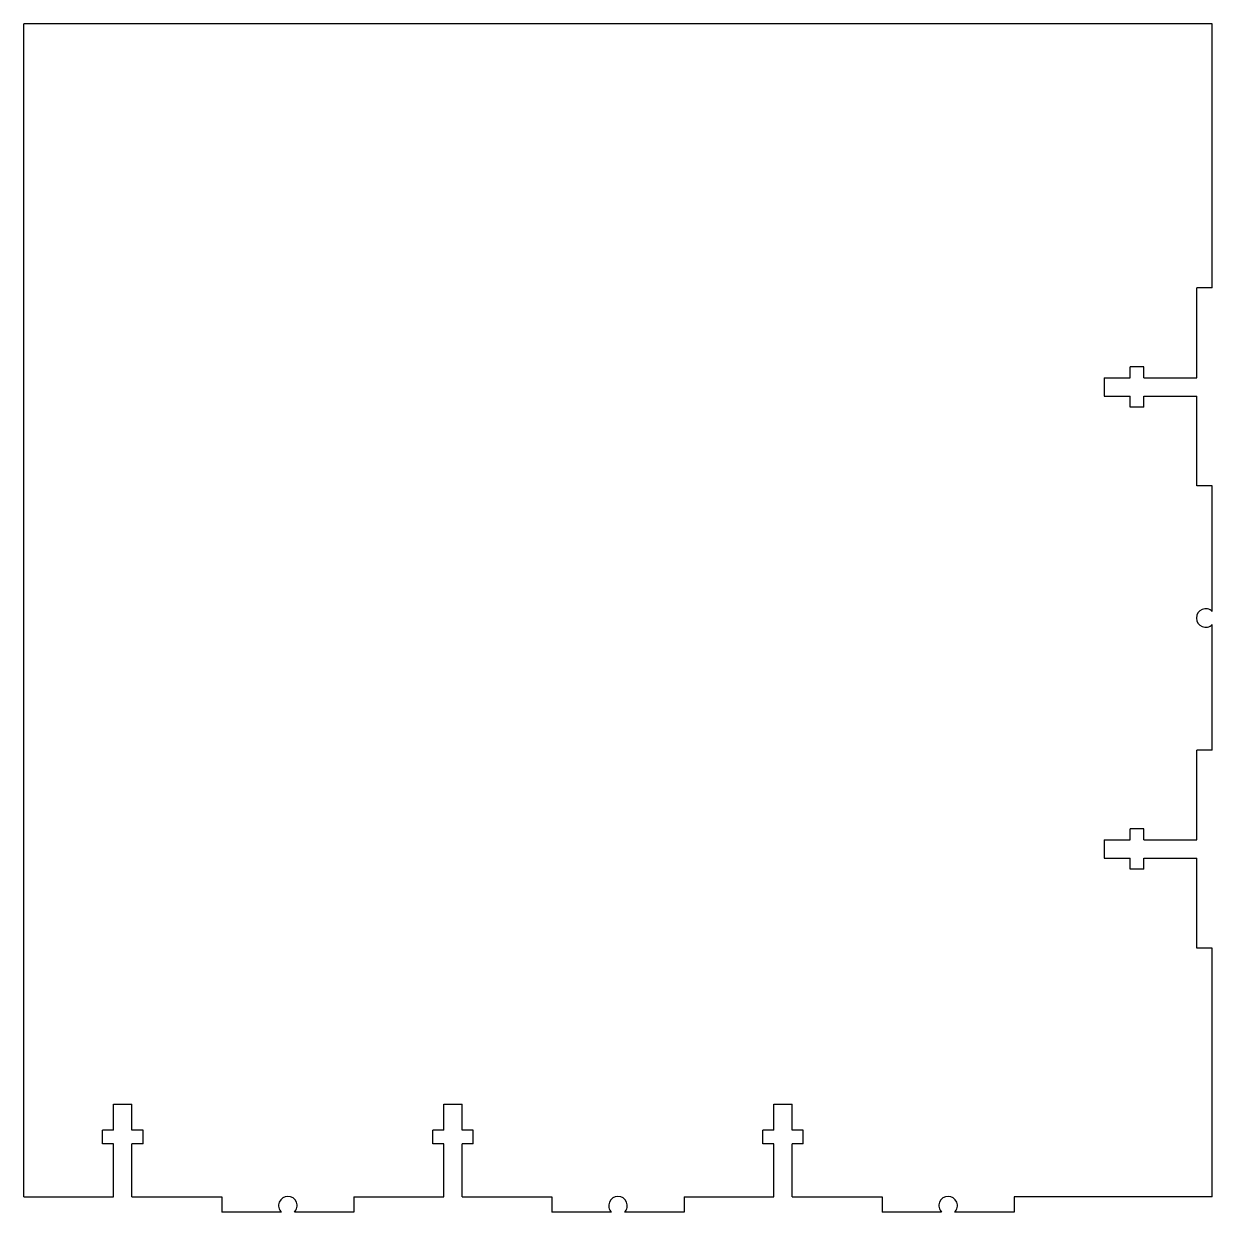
# Model space of a CAD drawing. Extents: x -4.5 to 4.5, y -4.5 to 4.5.
import ezdxf

# ---------------------------------------------------------------- set-up
doc = ezdxf.new("R2010")
doc.units = 0
doc.header["$MEASUREMENT"] = 0
doc.layers.add('VISIBLE', color=7, linetype='CONTINUOUS')

msp = doc.modelspace()

# ---------------------------------------------------------------- linework, layer by layer
at = {"layer": 'VISIBLE'}
for p, q in [((4.5, 4.5, 0.117), (-4.5, 4.5, 0.117)), ((4.5, 2.5, 0.117), (4.5, 4.5, 0.117)), ((-4.5, -4.383, 0.117), (-4.5, 4.5, 0.117)), ((4.383, 1.8195, 0.117), (4.383, 2.5, 0.117)), ((4.5, 2.5, 0.117), (4.383, 2.5, 0.117)), ((3.879, 1.8195, 0.117), (3.879, 1.903, 0.117)), ((3.983, 1.903, 0.117), (3.879, 1.903, 0.117)), ((3.983, 1.8195, 0.117), (3.983, 1.903, 0.117)), ((3.681, 1.8195, 0.117), (3.681, 1.6805, 0.117)), ((3.681, 1.8195, 0.117), (3.879, 1.8195, 0.117)), ((3.983, 1.8195, 0.117), (4.383, 1.8195, 0.117)), ((3.681, 1.6805, 0.117), (3.879, 1.6805, 0.117)), ((3.879, 1.597, 0.117), (3.879, 1.6805, 0.117)), ((3.983, 1.6805, 0.117), (4.383, 1.6805, 0.117)), ((3.983, 1.597, 0.117), (3.983, 1.6805, 0.117)), ((4.383, 1, 0.117), (4.383, 1.6805, 0.117)), ((3.983, 1.597, 0.117), (3.879, 1.597, 0.117)), ((4.5, 1, 0.117), (4.383, 1, 0.117)), ((4.5, 0.049, 0.117), (4.5, 1, 0.117)), ((4.5, -1, 0.117), (4.5, -0.049, 0.117)), ((4.383, -1.6805, 0.117), (4.383, -1, 0.117)), ((4.5, -1, 0.117), (4.383, -1, 0.117)), ((3.879, -1.6805, 0.117), (3.879, -1.597, 0.117)), ((3.983, -1.597, 0.117), (3.879, -1.597, 0.117)), ((3.983, -1.6805, 0.117), (3.983, -1.597, 0.117)), ((3.681, -1.6805, 0.117), (3.681, -1.8195, 0.117)), ((3.681, -1.6805, 0.117), (3.879, -1.6805, 0.117)), ((3.983, -1.6805, 0.117), (4.383, -1.6805, 0.117)), ((3.681, -1.8195, 0.117), (3.879, -1.8195, 0.117)), ((3.879, -1.903, 0.117), (3.879, -1.8195, 0.117)), ((3.983, -1.8195, 0.117), (4.383, -1.8195, 0.117)), ((3.983, -1.903, 0.117), (3.983, -1.8195, 0.117)), ((4.383, -2.5, 0.117), (4.383, -1.8195, 0.117)), ((3.983, -1.903, 0.117), (3.879, -1.903, 0.117)), ((4.5, -2.5, 0.117), (4.383, -2.5, 0.117)), ((4.5, -4.383, 0.117), (4.5, -2.5, 0.117)), ((-3.8195, -3.879, 0.117), (-3.8195, -3.681, 0.117)), ((-3.8195, -3.681, 0.117), (-3.6805, -3.681, 0.117)), ((-3.6805, -3.879, 0.117), (-3.6805, -3.681, 0.117)), ((-1.3195, -3.879, 0.117), (-1.3195, -3.681, 0.117)), ((-1.3195, -3.681, 0.117), (-1.1805, -3.681, 0.117)), ((-1.1805, -3.879, 0.117), (-1.1805, -3.681, 0.117)), ((1.1805, -3.879, 0.117), (1.1805, -3.681, 0.117)), ((1.1805, -3.681, 0.117), (1.3195, -3.681, 0.117)), ((1.3195, -3.879, 0.117), (1.3195, -3.681, 0.117)), ((-3.903, -3.983, 0.117), (-3.903, -3.879, 0.117)), ((-3.8195, -3.879, 0.117), (-3.903, -3.879, 0.117)), ((-3.597, -3.879, 0.117), (-3.6805, -3.879, 0.117)), ((-3.597, -3.983, 0.117), (-3.597, -3.879, 0.117)), ((-1.403, -3.983, 0.117), (-1.403, -3.879, 0.117)), ((-1.3195, -3.879, 0.117), (-1.403, -3.879, 0.117)), ((-1.097, -3.879, 0.117), (-1.1805, -3.879, 0.117)), ((-1.097, -3.983, 0.117), (-1.097, -3.879, 0.117)), ((1.097, -3.983, 0.117), (1.097, -3.879, 0.117)), ((1.1805, -3.879, 0.117), (1.097, -3.879, 0.117)), ((1.403, -3.879, 0.117), (1.3195, -3.879, 0.117)), ((1.403, -3.983, 0.117), (1.403, -3.879, 0.117)), ((-3.8195, -3.983, 0.117), (-3.903, -3.983, 0.117)), ((-3.8195, -4.383, 0.117), (-3.8195, -3.983, 0.117)), ((-3.597, -3.983, 0.117), (-3.6805, -3.983, 0.117)), ((-3.6805, -4.383, 0.117), (-3.6805, -3.983, 0.117)), ((-1.3195, -3.983, 0.117), (-1.403, -3.983, 0.117)), ((-1.3195, -4.383, 0.117), (-1.3195, -3.983, 0.117)), ((-1.097, -3.983, 0.117), (-1.1805, -3.983, 0.117)), ((-1.1805, -4.383, 0.117), (-1.1805, -3.983, 0.117)), ((1.1805, -3.983, 0.117), (1.097, -3.983, 0.117)), ((1.1805, -4.383, 0.117), (1.1805, -3.983, 0.117)), ((1.403, -3.983, 0.117), (1.3195, -3.983, 0.117)), ((1.3195, -4.383, 0.117), (1.3195, -3.983, 0.117)), ((-4.5, -4.383, 0.117), (-3.8195, -4.383, 0.117)), ((-3.6805, -4.383, 0.117), (-3, -4.383, 0.117)), ((-3, -4.383, 0.117), (-3, -4.5, 0.117)), ((-2, -4.383, 0.117), (-2, -4.5, 0.117)), ((-2, -4.383, 0.117), (-1.3195, -4.383, 0.117)), ((-1.1805, -4.383, 0.117), (-0.5, -4.383, 0.117)), ((-0.5, -4.383, 0.117), (-0.5, -4.5, 0.117)), ((0.5, -4.383, 0.117), (0.5, -4.5, 0.117)), ((0.5, -4.383, 0.117), (1.1805, -4.383, 0.117)), ((1.3195, -4.383, 0.117), (2, -4.383, 0.117)), ((2, -4.383, 0.117), (2, -4.5, 0.117)), ((3, -4.383, 0.117), (3, -4.5, 0.117)), ((4.5, -4.383, 0.117), (3, -4.383, 0.117)), ((-2.549, -4.5, 0.117), (-3, -4.5, 0.117)), ((-2, -4.5, 0.117), (-2.451, -4.5, 0.117)), ((-0.049, -4.5, 0.117), (-0.5, -4.5, 0.117)), ((0.5, -4.5, 0.117), (0.049, -4.5, 0.117)), ((2.451, -4.5, 0.117), (2, -4.5, 0.117)), ((3, -4.5, 0.117), (2.549, -4.5, 0.117))]:
    msp.add_line(p, q, dxfattribs=at)
for centre, start, end in [((4.45, 0, 0.117), 44.41531, 315.58469), ((-2.5, -4.45, 0.117), 314.41531, 225.58469), ((0, -4.45, 0.117), 314.41531, 225.58469), ((2.5, -4.45, 0.117), 314.41531, 225.58469)]:
    msp.add_arc(centre, 0.07, start, end, dxfattribs=at)

doc.saveas('drawing.dxf')
